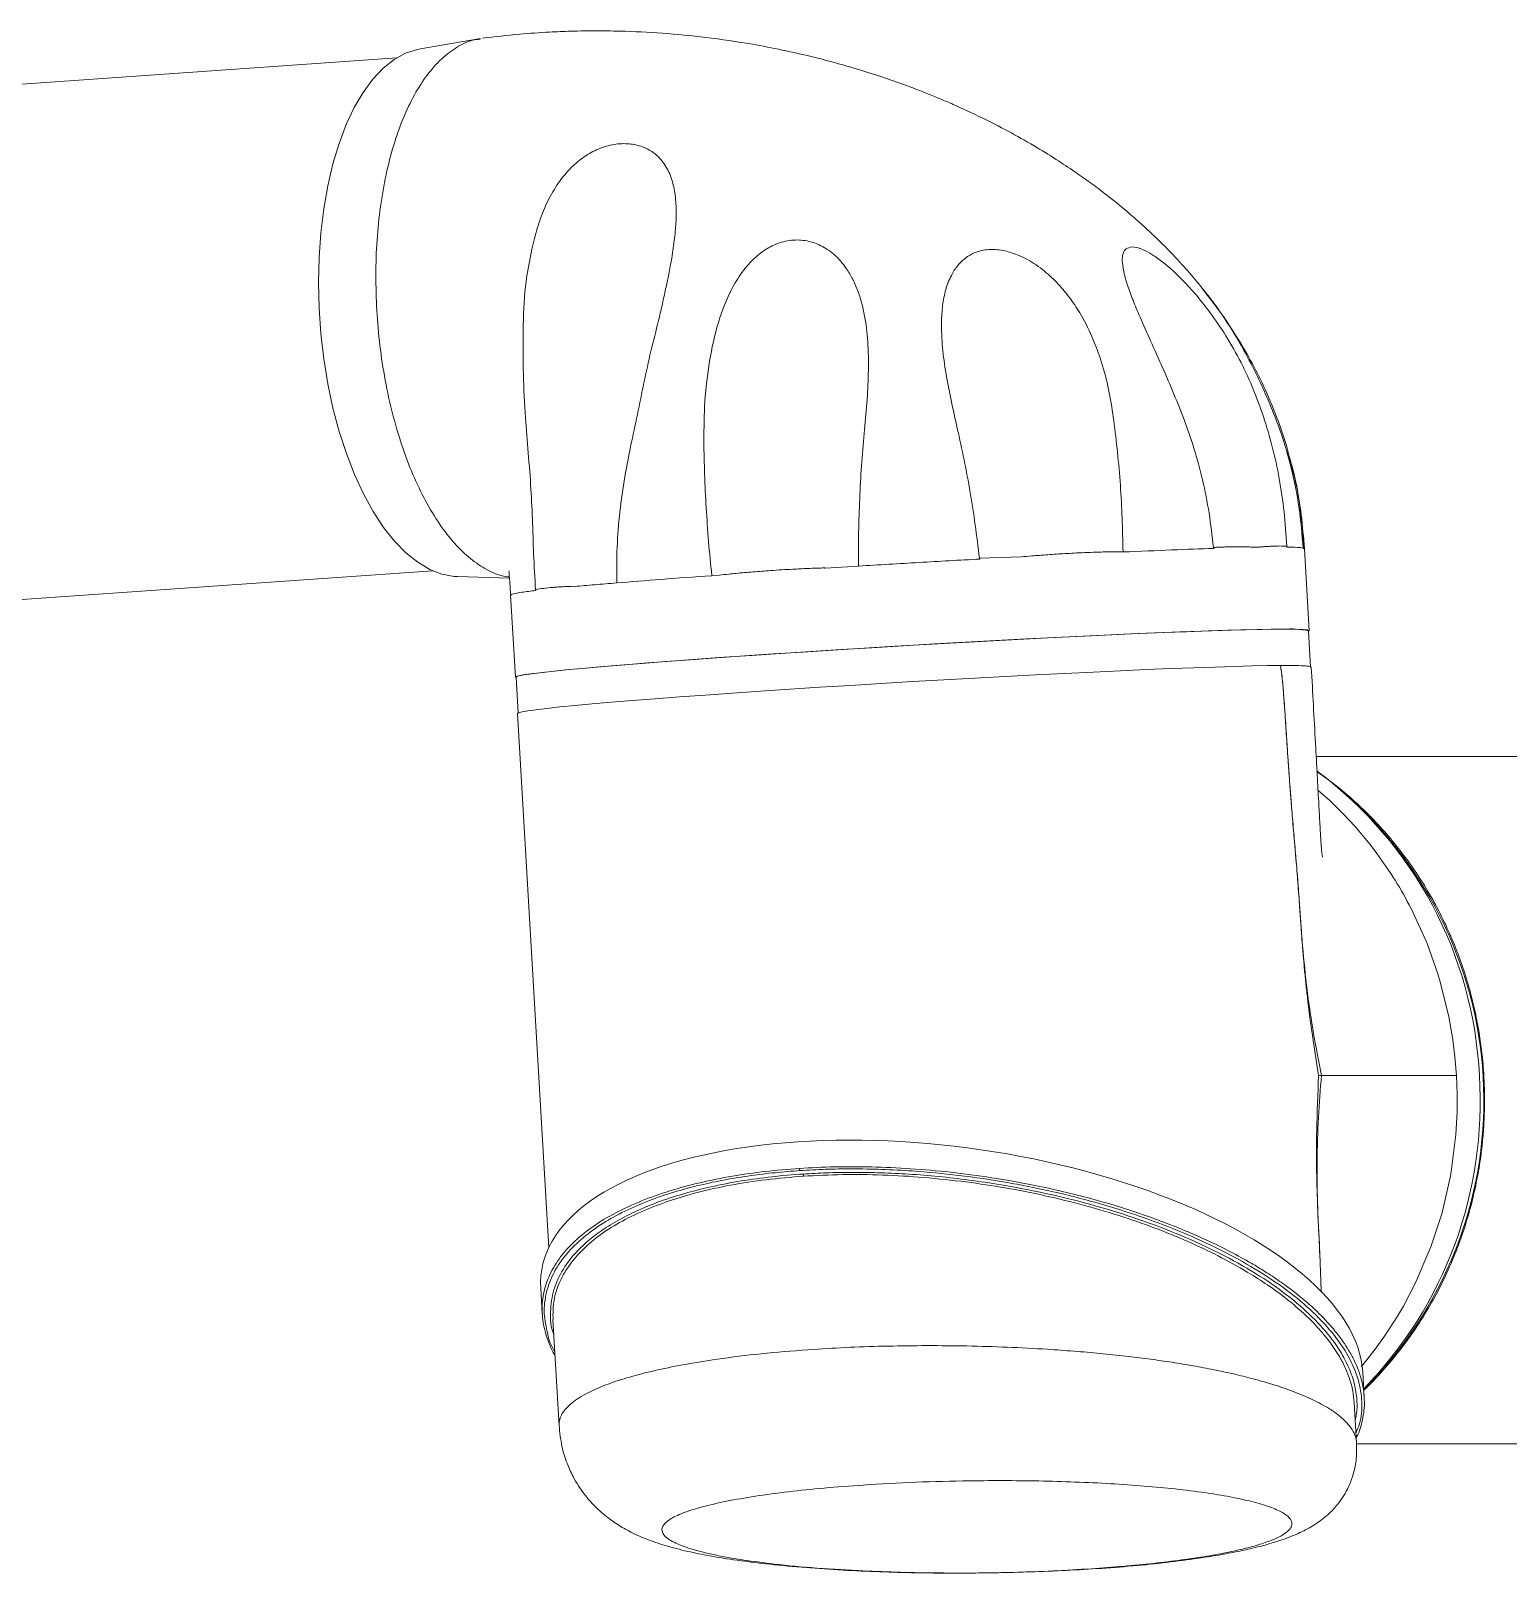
# Model space of a CAD drawing. Header units: millimetres. Extents: x 0 to 2067, y 0 to 841.
# Drawn here: x 1704.6 to 1920.1, y 349.9 to 574.9 of the extents above; entities that cross this region are included whole.
import ezdxf

# ---------------------------------------------------------------- set-up
doc = ezdxf.new("R2010")
doc.units = ezdxf.units.MM
doc.linetypes.add('SLD-实线', pattern=[0])

msp = doc.modelspace()

# ---------------------------------------------------------------- linework, layer by layer
at = {"color": 7, "linetype": 'SLD-实线', "lineweight": 15}
for p, q in [((1770.2, 573.75), (1761.46, 572.26)), ((1758.02, 570.93), (1522.55, 554.42)), ((1875.92, 536.81), (1875.44, 537.41)), ((1891.12, 487.38), (1890.42, 499.35)), ((1849.13, 498.15), (1843, 497.98)), ((1863.96, 498.87), (1863.96, 498.9)), ((1527.8, 479.61), (1763.27, 496.12)), ((1766.85, 495.28), (1774.45, 495.06)), ((1805.04, 495.48), (1803.96, 495.45)), ((1825.35, 496.81), (1820.52, 496.51)), ((1774.61, 492.62), (1775.31, 480.62)), ((1891.32, 482.08), (1891.02, 487.37)), ((1775.41, 480.62), (1775.72, 475.41)), ((1775.62, 475.33), (1780.17, 397.4)), ((1956.64, 469.05), (1892.13, 469.05)), ((1894.17, 462.56), (1892.4, 464.08)), ((1896.18, 460.58), (1894.17, 462.56)), ((1897.75, 458.9), (1896.18, 460.58)), ((1899.99, 456.22), (1897.75, 458.9)), ((1901, 454.9), (1899.99, 456.22)), ((1908.18, 442.11), (1905.99, 446.86)), ((1908.25, 441.93), (1908.18, 442.11)), ((1909.94, 437.2), (1908.25, 441.93)), ((1909.95, 437.17), (1909.94, 437.2)), ((1910.19, 436.38), (1909.95, 437.17)), ((1911.5, 431.09), (1910.19, 436.38)), ((1912.07, 427.79), (1911.5, 431.09)), ((1912.08, 427.74), (1912.07, 427.79)), ((1912.38, 425.26), (1912.08, 427.74)), ((1912.6, 422.53), (1912.38, 425.26)), ((1892.9, 422.52), (1892.48, 422.52)), ((1912.6, 422.53), (1912.7, 419.79)), ((1912.7, 419.79), (1912.69, 417.29)), ((1912.69, 417.24), (1912.5, 413.89)), ((1912.69, 417.29), (1912.69, 417.24)), ((1912.5, 413.89), (1911.82, 408.46)), ((1911.67, 407.62), (1910.54, 402.71)), ((1911.82, 408.46), (1911.67, 407.65)), ((1911.67, 407.65), (1911.67, 407.62)), ((1910.54, 402.71), (1910.49, 402.51)), ((1910.49, 402.51), (1908.88, 397.53)), ((1908.87, 397.51), (1906.59, 392.18)), ((1908.88, 397.53), (1908.87, 397.51)), ((1779.01, 391.52), (1779.23, 387.74)), ((1906.59, 392.18), (1904.85, 388.88)), ((1780.78, 386.93), (1781.68, 371.43)), ((1904, 387.43), (1902.09, 384.48)), ((1904.85, 388.88), (1904, 387.43)), ((1894.2, 383.52), (1893.45, 384.49)), ((1900.73, 382.59), (1898.97, 380.36)), ((1902.09, 384.48), (1900.73, 382.59)), ((1898.97, 380.36), (1898.69, 380.06)), ((1899.14, 375.57), (1898.93, 379.23)), ((1898.03, 368.88), (1897.68, 374.84)), ((1898.03, 368.79), (1956.64, 368.79))]:
    msp.add_line(p, q, dxfattribs=at)
at = {"color": 7, "linetype": 'SLD-实线', "lineweight": 15, "flags": 128}
for points in [[(1761.46, 572.26), (1761.01, 572.17), (1759.29, 571.6), (1757.62, 570.68), (1756.03, 569.41), (1754.52, 567.81), (1753.1, 565.9), (1751.8, 563.68), (1750.62, 561.19), (1749.58, 558.44), (1748.68, 555.46), (1747.93, 552.28), (1747.34, 548.93), (1746.91, 545.43), (1746.66, 541.83), (1746.58, 538.16), (1746.67, 534.44), (1746.93, 530.71), (1747.35, 527.02), (1747.95, 523.39), (1748.7, 519.86), (1749.61, 516.45), (1750.66, 513.21), (1751.84, 510.17), (1753.15, 507.34), (1754.56, 504.76), (1756.08, 502.45), (1757.68, 500.44), (1759.34, 498.73), (1761.06, 497.36), (1762.82, 496.32), (1764.59, 495.64), (1766.38, 495.31), (1766.85, 495.28)], [(1887.34, 487.6), (1885.58, 487.59), (1883.5, 487.55), (1881.11, 487.5), (1878.42, 487.42), (1875.45, 487.32), (1872.23, 487.2), (1868.76, 487.07), (1865.08, 486.91), (1861.19, 486.73), (1857.14, 486.54), (1852.94, 486.33), (1848.61, 486.11), (1844.19, 485.88), (1839.71, 485.63), (1835.18, 485.37), (1830.64, 485.11), (1826.12, 484.84), (1821.64, 484.56), (1817.23, 484.28), (1812.93, 484), (1808.74, 483.71), (1804.71, 483.43), (1800.85, 483.16), (1797.19, 482.88), (1793.76, 482.62), (1790.56, 482.36), (1787.64, 482.11), (1784.99, 481.88), (1782.64, 481.66), (1780.6, 481.45), (1778.88, 481.26), (1777.5, 481.08), (1776.46, 480.93), (1775.78, 480.79), (1775.45, 480.67), (1775.41, 480.62)], [(1891.02, 487.3), (1891.03, 487.3), (1891.1, 487.4), (1890.82, 487.49), (1890.18, 487.55), (1889.19, 487.59), (1887.85, 487.6), (1886.18, 487.6), (1884.18, 487.57), (1881.87, 487.52), (1879.25, 487.45), (1876.36, 487.36), (1873.2, 487.24), (1869.79, 487.11), (1866.15, 486.96), (1862.31, 486.79), (1858.3, 486.6), (1854.12, 486.4), (1849.82, 486.18), (1845.42, 485.95), (1840.94, 485.7), (1836.42, 485.45), (1831.87, 485.18), (1827.33, 484.91), (1822.83, 484.64), (1818.39, 484.36), (1814.05, 484.07), (1809.82, 483.79), (1805.74, 483.51)], [(1805.74, 483.51), (1801.82, 483.23), (1798.1, 482.96), (1794.6, 482.69), (1791.33, 482.43), (1788.32, 482.18), (1785.59, 481.94), (1783.16, 481.71), (1781.03, 481.5), (1779.22, 481.3), (1777.75, 481.12), (1776.61, 480.96), (1775.83, 480.82), (1775.4, 480.69), (1775.33, 480.59), (1775.42, 480.55)], [(1886.93, 482.31), (1885.01, 482.29), (1882.77, 482.25), (1880.23, 482.18), (1877.39, 482.09), (1874.29, 481.98), (1870.94, 481.86), (1867.35, 481.71), (1863.56, 481.54), (1859.58, 481.36), (1855.44, 481.16), (1851.16, 480.94), (1846.77, 480.71), (1842.31, 480.47), (1837.79, 480.22), (1833.24, 479.96), (1828.69, 479.69), (1824.18, 479.41), (1819.72, 479.13), (1815.35, 478.85), (1811.08, 478.56), (1806.96, 478.28), (1803, 478), (1799.23, 477.73), (1795.68, 477.46), (1792.35, 477.2), (1789.28, 476.94), (1786.49, 476.7), (1783.98, 476.47), (1781.78, 476.26), (1779.9, 476.06), (1778.35, 475.87), (1777.14, 475.71), (1776.28, 475.56), (1775.77, 475.43), (1775.62, 475.33)], [(1892.9, 422.52), (1895.59, 422.53), (1896.88, 422.53), (1897.54, 422.53), (1897.85, 422.53), (1898.01, 422.53), (1898.09, 422.53), (1898.12, 422.53), (1898.14, 422.53), (1898.15, 422.53), (1898.16, 422.53), (1898.16, 422.53), (1898.16, 422.53), (1898.16, 422.53), (1898.16, 422.53), (1898.16, 422.53), (1898.16, 422.53), (1898.16, 422.53), (1898.16, 422.53), (1898.16, 422.53), (1898.16, 422.53), (1898.16, 422.53), (1898.26, 422.53), (1900.72, 422.53), (1903.29, 422.53)], [(1903.29, 422.53), (1907.95, 422.53), (1911.43, 422.53), (1912.3, 422.53), (1912.53, 422.53), (1912.58, 422.53), (1912.6, 422.53), (1912.6, 422.53), (1912.6, 422.53), (1912.6, 422.53)]]:
    msp.add_lwpolyline(points, dxfattribs=at)
at = {"color": 7, "linetype": 'SLD-实线', "lineweight": 15}
for centre, radius, start, end in [((1888.43, 475.35), 12.29, 77.8402, 95.0798), ((1857.14, 419.65), 58.87, 2.808, 53.3195), ((1856.05, 418.65), 60.01, 315.7986, 3.7095), ((1817.35, 408.97), 0.609, 180.093, 211.4796)]:
    msp.add_arc(centre, radius, start, end, dxfattribs=at)
at = {"color": 8, "linetype": 'SLD-实线', "lineweight": 15}
msp.add_arc((1857.08, 418.89), 59.51, 314.8852, 48.7602, dxfattribs=at)
at = {"color": 7, "linetype": 'SLD-实线', "lineweight": 15}
msp.add_ellipse((1838.97, 385.38), major_axis=(59.86, -8.52), ratio=0.440745, start_param=0.08899, end_param=3.230583, dxfattribs=at)
for points, knots in [([(1770.17, 573.66), (1769.8, 573.62), (1768.63, 573.48), (1766.72, 572.53), (1764.49, 570.85), (1762.42, 568.52), (1760.55, 565.61), (1758.9, 562.17), (1757.51, 558.25), (1756.39, 553.93), (1755.58, 549.27), (1755.08, 544.36), (1754.88, 539.28), (1755.02, 535.84), (1755.09, 534.11)], [0, 0, 0, 0, 0.0394455, 0.1267684, 0.2140918, 0.3014146, 0.3887377, 0.4760609, 0.5633839, 0.6507073, 0.7380303, 0.8253537, 0.9126769, 1, 1, 1, 1]), ([(1875.93, 536.81), (1875.51, 537.33), (1874.44, 538.67), (1872.4, 541), (1869.74, 543.8), (1866.78, 546.6), (1863.93, 549.06), (1861.42, 551.06), (1859.13, 552.77), (1856.78, 554.43), (1854.06, 556.23), (1850.82, 558.22), (1847.19, 560.27), (1843.63, 562.08), (1840.58, 563.52), (1838.25, 564.54), (1836.24, 565.39), (1834.11, 566.24), (1831.44, 567.24), (1827.9, 568.46), (1823.63, 569.78), (1818.93, 571.04), (1814.34, 572.08), (1809.08, 573.09), (1803.25, 573.94), (1796.82, 574.57), (1792.01, 574.8), (1788.73, 574.86), (1786.97, 574.87), (1785.21, 574.86), (1782.99, 574.81), (1779.87, 574.68), (1775.56, 574.39), (1772.31, 574.01), (1770.49, 573.8)], [0, 0, 0, 0, 0.016442, 0.042805, 0.076806, 0.112703, 0.144116, 0.1709, 0.192979, 0.215808, 0.243117, 0.275028, 0.311683, 0.348537, 0.376395, 0.397675, 0.413275, 0.432177, 0.456561, 0.486521, 0.528846, 0.572012, 0.612997, 0.651713, 0.71201, 0.768001, 0.822285, 0.83928, 0.854746, 0.868678, 0.885816, 0.913406, 0.951493, 1, 1, 1, 1]), ([(1778.08, 544.57), (1778.36, 545.56), (1778.92, 547.56), (1780.14, 550.38), (1781.59, 552.81), (1783.25, 554.81), (1785.05, 556.38), (1787.14, 557.6), (1789.42, 558.34), (1791.3, 558.47), (1792.67, 558.3), (1793.92, 557.98), (1795.01, 557.44), (1795.93, 556.73), (1796.6, 556.06), (1797.2, 555.24), (1797.74, 554.26), (1798.14, 553.2), (1798.43, 552.09), (1798.63, 550.92), (1798.78, 549.3), (1798.78, 547.2), (1798.55, 544.56), (1798.17, 541.94), (1797.72, 539.55), (1797.27, 537.42), (1796.82, 535.34), (1796.17, 532.43), (1795.18, 528.73), (1794.18, 524.13), (1793.23, 519.51), (1792.58, 516.43), (1792.25, 514.89)], [0, 0, 0, 0, 0.0419477, 0.0838713, 0.1248597, 0.156272, 0.1877128, 0.2190108, 0.250612, 0.2820624, 0.297605, 0.3135991, 0.3436074, 0.3595932, 0.3763582, 0.3959143, 0.4167731, 0.4390056, 0.4583321, 0.4792091, 0.5016353, 0.5420843, 0.5820768, 0.6263, 0.6610735, 0.688306, 0.7192226, 0.7501556, 0.812333, 0.8749021, 0.9376953, 1, 1, 1, 1]), ([(1778.25, 493.39), (1778.15, 495.11), (1777.94, 498.53), (1777.82, 503.63), (1777.55, 508.78), (1777.14, 513.93), (1776.68, 519.57), (1776.4, 525.59), (1776.42, 532), (1776.68, 538.41), (1777.61, 542.51), (1778.08, 544.57)], [0, 0, 0, 0, 0.100634, 0.200318, 0.297412, 0.400392, 0.501129, 0.626311, 0.750789, 0.874791, 1, 1, 1, 1]), ([(1826.2, 516.16), (1826.34, 517.63), (1826.61, 520.58), (1826.84, 524.87), (1826.81, 529.03), (1826.46, 532.41), (1825.91, 534.98), (1825.32, 536.87), (1824.58, 538.61), (1823.7, 540.11), (1822.77, 541.31), (1821.84, 542.24), (1820.88, 542.98), (1819.91, 543.54), (1818.6, 544.1), (1816.76, 544.48), (1814.4, 544.23), (1812.56, 543.47), (1811.26, 542.62), (1810.36, 541.89), (1809.54, 541.08), (1808.4, 539.76), (1807.11, 537.79), (1805.86, 535.14), (1804.56, 531.45), (1803.56, 526.7), (1802.85, 520.9), (1802.82, 516.96), (1802.8, 515)], [0, 0, 0, 0, 0.062689, 0.125342, 0.187616, 0.24986, 0.28319, 0.312592, 0.345569, 0.375167, 0.397719, 0.418639, 0.438064, 0.454243, 0.469571, 0.501102, 0.532535, 0.564043, 0.579561, 0.595661, 0.611187, 0.62723, 0.668065, 0.709936, 0.751688, 0.834344, 0.91725, 1, 1, 1, 1]), ([(1839.78, 516.89), (1839.47, 518.26), (1838.85, 520.96), (1838.09, 524.89), (1837.57, 528.7), (1837.41, 532.01), (1837.59, 534.83), (1838.03, 537.14), (1838.77, 539.09), (1839.78, 540.67), (1841.02, 541.87), (1842.63, 542.72), (1844.58, 543.07), (1846.34, 542.9), (1847.75, 542.52), (1848.87, 542.1), (1850.06, 541.51), (1851.3, 540.74), (1852.85, 539.58), (1854.58, 537.94), (1856.35, 535.78), (1858.1, 533.09), (1859.7, 529.83), (1861.03, 526.03), (1862.01, 522.09), (1862.41, 519.38), (1862.61, 518.02)], [0, 0, 0, 0, 0.063566, 0.124722, 0.186171, 0.247661, 0.290142, 0.332123, 0.373204, 0.404614, 0.436115, 0.467603, 0.499066, 0.53051, 0.546002, 0.562093, 0.58186, 0.602743, 0.625012, 0.665537, 0.707358, 0.750159, 0.812367, 0.874963, 0.937439, 1, 1, 1, 1]), ([(1872.77, 518.43), (1872.25, 519.75), (1871.2, 522.4), (1869.48, 526.3), (1867.8, 530.03), (1866.37, 533.23), (1865.28, 535.87), (1864.49, 538.04), (1864, 539.86), (1863.8, 541.32), (1863.9, 542.4), (1864.33, 543.17), (1864.96, 543.29), (1865.27, 543.35)], [0, 0, 0, 0, 0.124578, 0.248243, 0.378972, 0.496455, 0.581683, 0.66571, 0.747553, 0.8107, 0.873859, 0.936825, 1, 1, 1, 1]), ([(1884.43, 518.64), (1883.96, 519.97), (1883.02, 522.63), (1881.19, 526.56), (1879.09, 530.29), (1876.93, 533.48), (1874.88, 536.09), (1872.96, 538.23), (1871.12, 540.02), (1869.41, 541.43), (1867.87, 542.48), (1866.41, 543.21), (1865.65, 543.3), (1865.27, 543.35)], [0, 0, 0, 0, 0.125078, 0.250126, 0.381031, 0.498656, 0.583675, 0.667386, 0.748837, 0.811414, 0.874306, 0.937237, 1, 1, 1, 1]), ([(1890.23, 499.38), (1890.07, 501.39), (1889.76, 505.22), (1888.7, 510.47), (1887.48, 514.85), (1886.26, 518.3), (1884.98, 521.39), (1883.46, 524.73), (1881.43, 528.67), (1878.8, 533.04), (1876.58, 535.91), (1875.43, 537.4)], [0, 0, 0, 0, 0.143633, 0.273536, 0.381137, 0.467754, 0.534587, 0.620945, 0.728078, 0.858479, 1, 1, 1, 1]), ([(1755.09, 534.11), (1755.22, 532.4), (1755.48, 528.96), (1756.27, 523.89), (1757.34, 519.01), (1758.7, 514.39), (1760.32, 510.11), (1762.16, 506.26), (1764.21, 502.88), (1766.42, 500.04), (1768.75, 497.78), (1771.17, 496.2), (1773.08, 495.34), (1774.17, 495.25), (1774.44, 495.22)], [0, 0, 0, 0, 0.088309, 0.176619, 0.264928, 0.353238, 0.441547, 0.529857, 0.618166, 0.706476, 0.794785, 0.883094, 0.971404, 1, 1, 1, 1]), ([(1862.61, 518.02), (1862.8, 516.49), (1863.18, 513.4), (1863.58, 508.64), (1863.85, 503.8), (1863.92, 500.54), (1863.96, 498.9)], [0, 0, 0, 0, 0.248358, 0.500745, 0.747985, 1, 1, 1, 1]), ([(1877.15, 499.53), (1876.96, 501.21), (1876.58, 504.52), (1875.6, 509.35), (1874.37, 514), (1873.3, 516.96), (1872.77, 518.43)], [0, 0, 0, 0, 0.259684, 0.512013, 0.758366, 1, 1, 1, 1]), ([(1887.85, 499.72), (1887.74, 501.4), (1887.53, 504.71), (1886.79, 509.55), (1885.8, 514.2), (1884.89, 517.17), (1884.43, 518.64)], [0, 0, 0, 0, 0.259684, 0.512014, 0.758367, 1, 1, 1, 1]), ([(1890.41, 499.37), (1890.28, 501), (1890.02, 504.24), (1889.23, 508.99), (1888.36, 512.13), (1887.58, 515.31), (1886.97, 516.93), (1886.4, 518.45)], [0, 0, 0, 0, 0.251156, 0.497573, 0.73519, 0.750813, 1, 1, 1, 1]), ([(1825.35, 496.81), (1825.35, 498.47), (1825.36, 501.74), (1825.52, 506.63), (1825.78, 511.45), (1826.06, 514.59), (1826.2, 516.16)], [0, 0, 0, 0, 0.252227, 0.499286, 0.750872, 1, 1, 1, 1]), ([(1843, 497.98), (1842.81, 499.6), (1842.42, 502.81), (1841.67, 507.6), (1840.8, 512.3), (1840.12, 515.37), (1839.78, 516.89)], [0, 0, 0, 0, 0.25152, 0.497451, 0.750852, 1, 1, 1, 1]), ([(1792.25, 514.89), (1791.91, 513.2), (1791.22, 509.84), (1790.51, 504.72), (1790.08, 499.55), (1790.09, 496.09), (1790.09, 494.36)], [0, 0, 0, 0, 0.250021, 0.499444, 0.749183, 1, 1, 1, 1]), ([(1802.8, 515), (1802.83, 513.39), (1802.89, 510.19), (1803.13, 505.32), (1803.47, 500.4), (1803.79, 497.1), (1803.96, 495.45)], [0, 0, 0, 0, 0.251604, 0.501508, 0.750522, 1, 1, 1, 1]), ([(1890.38, 499.35), (1890.21, 501.42), (1889.87, 505.6), (1888.96, 510.34), (1888.16, 512.94), (1887.97, 513.52)], [0, 0, 0, 0, 0.433358, 0.8730391, 1, 1, 1, 1]), ([(1877.17, 499.38), (1875.21, 499.32), (1871.25, 499.18), (1866.4, 498.97), (1863.96, 498.87)], [0, 0, 0, 0, 0.498025, 1, 1, 1, 1]), ([(1883.48, 499.55), (1883.25, 499.56), (1882.79, 499.59), (1882.07, 499.61), (1881.32, 499.63), (1880.55, 499.63), (1879.75, 499.62), (1878.92, 499.6), (1878.06, 499.57), (1877.45, 499.55), (1877.15, 499.53)], [0, 0, 0, 0, 0.1266001, 0.2514985, 0.3751561, 0.5012763, 0.6232629, 0.7470431, 0.8726235, 1, 1, 1, 1]), ([(1877.15, 499.53), (1877.15, 499.53), (1877.15, 499.53), (1877.15, 499.53), (1877.16, 499.53), (1877.17, 499.51), (1877.18, 499.47), (1877.18, 499.43), (1877.18, 499.4), (1877.18, 499.39), (1877.17, 499.38)], [0, 0, 0, 0, 0.015581, 0.031539, 0.067352, 0.16462, 0.497774, 0.772409, 0.889661, 1, 1, 1, 1]), ([(1877.17, 499.38), (1877.17, 499.41), (1877.16, 499.46), (1877.15, 499.51), (1877.15, 499.53)], [0, 0, 0, 0, 0.508183, 1, 1, 1, 1]), ([(1887.85, 499.72), (1887.52, 499.73), (1886.86, 499.75), (1885.96, 499.73), (1885.31, 499.69), (1884.97, 499.67), (1884.61, 499.65), (1884.29, 499.62), (1883.92, 499.59), (1883.66, 499.56), (1883.48, 499.55)], [0, 0, 0, 0, 0.283313, 0.560507, 0.634232, 0.707116, 0.780022, 0.853382, 0.900569, 1, 1, 1, 1]), ([(1887.85, 499.57), (1887.84, 499.59), (1887.84, 499.61), (1887.84, 499.66), (1887.84, 499.7), (1887.84, 499.72), (1887.85, 499.72), (1887.85, 499.72), (1887.85, 499.72), (1887.85, 499.72)], [0, 0, 0, 0, 0.233985, 0.507487, 0.836236, 0.932538, 0.968168, 0.984403, 1, 1, 1, 1]), ([(1887.85, 499.57), (1887.85, 499.6), (1887.85, 499.65), (1887.85, 499.7), (1887.85, 499.72)], [0, 0, 0, 0, 0.511656, 1, 1, 1, 1]), ([(1890.37, 499.39), (1890.38, 499.39), (1890.4, 499.39), (1890.41, 499.38), (1890.41, 499.37)], [0, 0, 0, 0, 0.374045, 1, 1, 1, 1]), ([(1843.04, 497.83), (1840.1, 497.67), (1834.22, 497.35), (1828.31, 496.99), (1825.35, 496.81)], [0, 0, 0, 0, 0.5, 1, 1, 1, 1]), ([(1843, 497.98), (1843, 497.98), (1843.01, 497.98), (1843.01, 497.98), (1843.02, 497.98), (1843.03, 497.95), (1843.04, 497.91), (1843.05, 497.87), (1843.05, 497.85), (1843.04, 497.84), (1843.04, 497.83), (1843.04, 497.83)], [0, 0, 0, 0, 0.016514, 0.033592, 0.07186, 0.177146, 0.539018, 0.817635, 0.916358, 0.959154, 1, 1, 1, 1]), ([(1843.04, 497.83), (1843.03, 497.86), (1843.01, 497.91), (1843.01, 497.96), (1843, 497.98)], [0, 0, 0, 0, 0.5080323, 1, 1, 1, 1]), ([(1863.96, 498.9), (1863.71, 498.9), (1863.07, 498.92), (1862.1, 498.89), (1861.02, 498.87), (1859.29, 498.82), (1857.45, 498.74), (1855.52, 498.63), (1854.26, 498.56), (1852.99, 498.47), (1851.78, 498.38), (1850.49, 498.28), (1849.63, 498.2), (1849.13, 498.15)], [0, 0, 0, 0, 0.052629, 0.139079, 0.207983, 0.280212, 0.49981, 0.584728, 0.668072, 0.749847, 0.833602, 0.903641, 1, 1, 1, 1]), ([(1774.4, 496.1), (1774.39, 496.1), (1774.36, 496.11), (1774.38, 495.91), (1774.42, 495.4), (1774.5, 494.45), (1774.58, 493.14), (1774.62, 492.48)], [0, 0, 0, 0, 0.06684, 0.275428, 0.504666, 0.747976, 1, 1, 1, 1]), ([(1803.96, 495.41), (1801.44, 495.23), (1796.4, 494.87), (1792.19, 494.53), (1790.09, 494.36)], [0, 0, 0, 0, 0.500002, 1, 1, 1, 1]), ([(1803.96, 495.45), (1803.96, 495.45), (1803.96, 495.45), (1803.96, 495.45), (1803.96, 495.44), (1803.97, 495.44), (1803.97, 495.43), (1803.97, 495.42), (1803.96, 495.41), (1803.96, 495.41), (1803.96, 495.41)], [0, 0, 0, 0, 0.040927, 0.085161, 0.1892, 0.482379, 0.611921, 0.73678, 0.863944, 1, 1, 1, 1]), ([(1820.52, 496.51), (1820.52, 496.51), (1820.52, 496.51), (1820.52, 496.51), (1820.51, 496.52), (1820.5, 496.52), (1820.46, 496.53), (1820.06, 496.54), (1819.2, 496.51), (1818.03, 496.47), (1816.87, 496.41), (1815.07, 496.32), (1813.19, 496.21), (1811.26, 496.07), (1809.99, 495.97), (1808.73, 495.86), (1807.55, 495.75), (1806.31, 495.63), (1805.51, 495.54), (1805.04, 495.48)], [0, 0, 0, 0, 0.000049, 0.000104, 0.000242, 0.000668, 0.002206, 0.008147, 0.075367, 0.160278, 0.226674, 0.293909, 0.499822, 0.584767, 0.668108, 0.749849, 0.833611, 0.903829, 1, 1, 1, 1]), ([(1778.27, 493.25), (1777.55, 493.16), (1776.12, 492.99), (1774.89, 492.77), (1774.71, 492.66), (1774.61, 492.6)], [0, 0, 0, 0, 0.333332, 0.666665, 1, 1, 1, 1]), ([(1774.61, 492.6), (1774.61, 492.6), (1774.61, 492.6), (1774.61, 492.6), (1774.61, 492.61), (1774.61, 492.61), (1774.61, 492.62), (1774.61, 492.63), (1774.61, 492.62), (1774.62, 492.62)], [0, 0, 0, 0, 0.002173, 0.0047, 0.011462, 0.033964, 0.118792, 0.453415, 1, 1, 1, 1]), ([(1783.98, 493.83), (1783.98, 493.83), (1783.98, 493.83), (1783.98, 493.83), (1783.98, 493.84), (1783.97, 493.84), (1783.95, 493.85), (1783.78, 493.87), (1783.42, 493.85), (1782.93, 493.84), (1782.46, 493.81), (1781.96, 493.79), (1781.4, 493.75), (1780.49, 493.68), (1779.39, 493.57), (1778.62, 493.45), (1778.25, 493.39)], [0, 0, 0, 0, 0.000055, 0.000117, 0.000267, 0.000706, 0.00226, 0.008212, 0.075415, 0.159447, 0.226161, 0.292938, 0.395269, 0.500132, 0.761005, 1, 1, 1, 1]), ([(1778.25, 493.39), (1778.25, 493.39), (1778.25, 493.39), (1778.25, 493.39), (1778.26, 493.38), (1778.26, 493.36), (1778.27, 493.33), (1778.27, 493.29), (1778.27, 493.27), (1778.27, 493.26), (1778.27, 493.25)], [0, 0, 0, 0, 0.013587, 0.027873, 0.060969, 0.156875, 0.49847, 0.774744, 0.892019, 1, 1, 1, 1]), ([(1790.09, 494.36), (1788.99, 494.27), (1786.78, 494.09), (1784.91, 493.92), (1783.98, 493.83)], [0, 0, 0, 0, 0.500003, 1, 1, 1, 1]), ([(1890.13, 441.43), (1890.08, 442.04), (1889.98, 443.28), (1889.86, 445.12), (1889.73, 446.97), (1889.6, 448.79), (1889.47, 450.6), (1889.32, 452.41), (1889.18, 454.07), (1889.03, 455.88), (1888.87, 457.67), (1888.72, 459.53), (1888.58, 461.14), (1888.46, 462.72), (1888.34, 464.19), (1888.24, 465.59), (1888.15, 466.8), (1888.07, 467.99), (1887.99, 469.18), (1887.9, 470.49), (1887.8, 472), (1887.71, 473.38), (1887.62, 474.72), (1887.54, 475.86), (1887.45, 477.16), (1887.36, 478.45), (1887.25, 479.76), (1887.12, 481.03), (1886.99, 481.88), (1886.93, 482.31)], [0, 0, 0, 0, 0.044803, 0.090839, 0.134699, 0.180215, 0.224688, 0.267103, 0.312973, 0.346444, 0.400108, 0.444682, 0.482472, 0.518907, 0.559925, 0.590748, 0.621624, 0.648483, 0.677492, 0.70931, 0.743936, 0.788097, 0.810997, 0.841857, 0.871786, 0.906124, 0.935915, 0.967905, 1, 1, 1, 1]), ([(1886.93, 482.31), (1887.02, 481.69), (1887.19, 480.45), (1887.35, 478.55), (1887.49, 476.65), (1887.62, 474.74), (1887.74, 472.84), (1887.87, 470.92), (1887.99, 469.06), (1888.12, 467.18), (1888.29, 464.87), (1888.51, 462.05), (1888.79, 458.7), (1889.08, 455.35), (1889.36, 451.93), (1889.63, 448.5), (1889.87, 444.97), (1890.04, 442.62), (1890.13, 441.43)], [0, 0, 0, 0, 0.046377, 0.092895, 0.139318, 0.185742, 0.232744, 0.278137, 0.326276, 0.369598, 0.41548, 0.495278, 0.576418, 0.661432, 0.741397, 0.827765, 0.912945, 1, 1, 1, 1]), ([(1886.93, 482.31), (1887.7, 482.31), (1889.25, 482.31), (1890.65, 482.26), (1891.39, 482.18), (1891.34, 482.11), (1891.33, 482.08)], [0, 0, 0, 0, 0.285625, 0.572158, 0.857782, 1, 1, 1, 1]), ([(1893.05, 454.36), (1893.05, 454.35), (1893.07, 454.28), (1893.01, 454.54), (1892.95, 455.04), (1892.89, 455.61), (1892.84, 456.32), (1892.79, 457.21), (1892.73, 458.27), (1892.63, 460.04), (1892.48, 462.74), (1892.27, 466.54), (1892.01, 471.24), (1891.72, 476.52), (1891.52, 480.23), (1891.42, 482.09)], [0, 0, 0, 0, 0.009978, 0.098294, 0.141126, 0.175361, 0.203169, 0.228163, 0.26003, 0.302438, 0.392571, 0.510286, 0.655421, 0.827569, 1, 1, 1, 1]), ([(1899.08, 376.63), (1899.23, 376.76), (1900.33, 377.77), (1902.21, 379.84), (1904.7, 382.84), (1906.96, 386.03), (1909.01, 389.37), (1910.82, 392.83), (1912.4, 396.41), (1913.73, 400.05), (1914.79, 403.69), (1915.6, 407.25), (1916.12, 410.38), (1916.44, 413.17), (1916.64, 415.9), (1916.73, 419.31), (1916.62, 422.44), (1916.36, 425.46), (1916.04, 428.02), (1915.5, 431.06), (1914.77, 434.23), (1913.82, 437.49), (1912.64, 440.8), (1911.24, 444.11), (1909.6, 447.39), (1907.74, 450.59), (1905.65, 453.7), (1903.35, 456.69), (1900.83, 459.54), (1898.11, 462.21), (1895.26, 464.68), (1893.24, 466.13), (1892.25, 466.84)], [0, 0, 0, 0, 0.005938, 0.044253, 0.082525, 0.120739, 0.158866, 0.196865, 0.234663, 0.272126, 0.308964, 0.344431, 0.37714, 0.400257, 0.425106, 0.456041, 0.498041, 0.515004, 0.543182, 0.572459, 0.60389, 0.636726, 0.670667, 0.705477, 0.740986, 0.777072, 0.813645, 0.850635, 0.887992, 0.925678, 0.963664, 1, 1, 1, 1]), ([(1905.99, 446.86), (1905.24, 448.26), (1903.73, 451.05), (1901.91, 453.61), (1901, 454.9)], [0, 0, 0, 0, 0.4999993, 1, 1, 1, 1]), ([(1892.48, 422.52), (1892.21, 424.23), (1891.65, 427.65), (1891.13, 431.54), (1890.84, 434.02), (1890.72, 435.07), (1890.61, 436.12), (1890.5, 437.17), (1890.4, 438.22), (1890.31, 439.25), (1890.22, 440.32), (1890.16, 441.03), (1890.13, 441.43)], [0, 0, 0, 0, 0.279981, 0.560003, 0.6151, 0.670065, 0.724912, 0.779386, 0.834338, 0.888293, 0.938823, 1, 1, 1, 1]), ([(1890.13, 441.43), (1890.34, 439.25), (1890.76, 434.89), (1891.73, 428.52), (1892.51, 424.52), (1892.9, 422.52)], [0, 0, 0, 0, 0.333402, 0.666535, 1, 1, 1, 1]), ([(1892.33, 403.63), (1892.32, 404.09), (1892.29, 404.99), (1892.24, 406.35), (1892.21, 407.7), (1892.19, 409.04), (1892.18, 410.38), (1892.18, 411.71), (1892.19, 413.04), (1892.23, 416.71), (1892.37, 419.83), (1892.48, 422.52)], [0, 0, 0, 0, 0.071126, 0.140632, 0.211073, 0.280492, 0.350228, 0.420168, 0.490348, 0.560293, 1, 1, 1, 1]), ([(1780.91, 384.74), (1780.86, 384.88), (1780.39, 386.13), (1780.36, 388.47), (1780.89, 391.66), (1782.26, 394.41), (1784.07, 396.72), (1786.1, 398.62), (1788.48, 400.36), (1791.14, 401.9), (1794.07, 403.27), (1797.15, 404.45), (1800.41, 405.45), (1804.05, 406.37), (1808.16, 407.16), (1812.65, 407.78), (1815.74, 408.03), (1817.25, 408.15)], [0, 0, 0, 0, 0.011917, 0.112227, 0.210958, 0.307771, 0.377318, 0.446281, 0.511387, 0.575971, 0.63622, 0.696067, 0.751409, 0.806489, 0.873934, 0.938417, 1, 1, 1, 1]), ([(1817.34, 407.83), (1815.5, 407.68), (1811.82, 407.38), (1806.64, 406.56), (1801.72, 405.49), (1798.8, 404.56), (1797.33, 404.09)], [0, 0, 0, 0, 0.245889, 0.494156, 0.74535, 1, 1, 1, 1]), ([(1816.74, 408.97), (1818.46, 409.06), (1821.89, 409.24), (1827.33, 409.22), (1832.98, 408.97), (1838.87, 408.45), (1844.86, 407.65), (1850.2, 406.7), (1854.83, 405.7), (1858.78, 404.71), (1862.62, 403.62), (1866.35, 402.42), (1869.96, 401.13), (1873.39, 399.75), (1876.64, 398.31), (1879.71, 396.79), (1882.4, 395.31), (1884.76, 393.88), (1886.82, 392.52), (1888.78, 391.09), (1890.58, 389.63), (1892.1, 388.26), (1893.53, 386.84), (1894.35, 385.89), (1894.81, 385.35)], [0, 0, 0, 0, 0.0553502, 0.1109528, 0.1697463, 0.2294071, 0.2911553, 0.354516, 0.396819, 0.4402032, 0.4846908, 0.527411, 0.5716519, 0.6174271, 0.6593678, 0.7034342, 0.7496328, 0.7832691, 0.8193579, 0.8579009, 0.894344, 0.9303023, 0.9608231, 1, 1, 1, 1]), ([(1817.25, 408.15), (1818.4, 408.21), (1820.7, 408.35), (1824.36, 408.41), (1828.18, 408.36), (1832.28, 408.18), (1836.53, 407.86), (1841.01, 407.36), (1845.59, 406.7), (1850.89, 405.74), (1856.8, 404.41), (1863.2, 402.6), (1869.45, 400.44), (1875.39, 397.95), (1880.88, 395.16), (1885.76, 392.14), (1889.91, 388.95), (1893.25, 385.66), (1895.53, 382.62), (1896.97, 379.89), (1897.78, 377.51), (1898.12, 375.2), (1898.12, 373.47), (1897.89, 372.51), (1897.83, 372.28)], [0, 0, 0, 0, 0.029043, 0.058109, 0.089851, 0.121685, 0.156311, 0.19111, 0.228733, 0.266616, 0.320798, 0.377006, 0.435197, 0.496061, 0.558135, 0.621205, 0.684644, 0.74781, 0.810406, 0.855733, 0.900937, 0.943802, 0.986458, 1, 1, 1, 1]), ([(1817.34, 407.83), (1817.33, 407.86), (1817.33, 407.93), (1817.31, 408.02), (1817.28, 408.1), (1817.26, 408.13), (1817.25, 408.15)], [0, 0, 0, 0, 0.244838, 0.499926, 0.755124, 1, 1, 1, 1]), ([(1841.06, 407), (1839.01, 407.23), (1834.96, 407.7), (1828.9, 408.04), (1822.99, 408.12), (1819.21, 407.93), (1817.34, 407.83)], [0, 0, 0, 0, 0.254651, 0.505845, 0.754111, 1, 1, 1, 1]), ([(1864.06, 401.86), (1862.18, 402.45), (1858.47, 403.6), (1852.65, 405.01), (1846.86, 406.17), (1842.97, 406.73), (1841.06, 407)], [0, 0, 0, 0, 0.262803, 0.516864, 0.762484, 1, 1, 1, 1]), ([(1797.33, 404.09), (1796.04, 403.6), (1793.4, 402.61), (1789.99, 400.84), (1786.94, 398.84), (1785.39, 397.34), (1784.6, 396.58)], [0, 0, 0, 0, 0.237516, 0.483137, 0.737198, 1, 1, 1, 1]), ([(1882.59, 393.55), (1881.2, 394.36), (1878.54, 395.92), (1873.99, 398.1), (1869.23, 400.09), (1865.75, 401.28), (1864.06, 401.86)], [0, 0, 0, 0, 0.2615501, 0.5040947, 0.7585606, 1, 1, 1, 1]), ([(1893.45, 384.49), (1893.08, 384.92), (1892.44, 385.69), (1891.47, 386.7), (1890.63, 387.52), (1889.88, 388.21), (1889.06, 388.92), (1887.64, 390.09), (1885.53, 391.68), (1883.53, 392.95), (1882.59, 393.55)], [0, 0, 0, 0, 0.138201, 0.243856, 0.324575, 0.4025, 0.468586, 0.557137, 0.79053, 1, 1, 1, 1]), ([(1781.09, 381.63), (1780.96, 381.86), (1780.56, 382.59), (1780.04, 383.85), (1779.57, 385.38), (1779.3, 386.69), (1779.26, 387.46), (1779.25, 387.74)], [0, 0, 0, 0, 0.110621, 0.356568, 0.616683, 0.860243, 1, 1, 1, 1]), ([(1781.06, 382.16), (1780.64, 382.94), (1780.16, 383.83), (1780.03, 384.71), (1780.02, 384.82)], [0, 0, 0, 0, 0.877931, 1, 1, 1, 1]), ([(1894.07, 373.91), (1893.27, 374.37), (1891.75, 375.25), (1888.88, 376.44), (1885.82, 377.48), (1882.76, 378.35), (1879.77, 379.07), (1876.86, 379.69), (1873.85, 380.25), (1870.75, 380.75), (1867.59, 381.2), (1864.22, 381.61), (1860.63, 381.99), (1856.81, 382.32), (1852.3, 382.64), (1847.09, 382.91), (1841.22, 383.09), (1835.39, 383.14), (1829.68, 383.07), (1824.12, 382.9), (1820.57, 382.69), (1818.81, 382.58)], [0, 0, 0, 0, 0.067532, 0.130022, 0.188719, 0.24276, 0.286353, 0.329073, 0.370921, 0.411901, 0.452017, 0.491271, 0.535748, 0.579828, 0.623517, 0.688312, 0.752259, 0.815379, 0.877695, 0.939227, 1, 1, 1, 1]), ([(1899.12, 375.59), (1899.14, 375.4), (1899.23, 374.29), (1898.93, 372.35), (1898.49, 370.58), (1897.99, 369.76), (1897.98, 369.74)], [0, 0, 0, 0, 0.091323, 0.555877, 0.987955, 1, 1, 1, 1]), ([(1781.68, 371.45), (1781.79, 370.44), (1781.98, 368.58), (1782.75, 366.1), (1783.61, 364.18), (1784.43, 362.77), (1785.18, 361.7), (1786.18, 360.42), (1787.63, 358.94), (1789.52, 357.45), (1791.85, 356.02), (1794.4, 354.87), (1797.25, 353.92), (1800.25, 353.13), (1803.75, 352.42), (1807.72, 351.79), (1812.39, 351.21), (1817.58, 350.73), (1822.96, 350.37), (1828.35, 350.12), (1833.64, 349.98), (1838.75, 349.93), (1843.71, 349.96), (1848.67, 350.06), (1853.76, 350.24), (1858.98, 350.5), (1864.18, 350.87), (1869.16, 351.35), (1873.79, 351.92), (1877.62, 352.51), (1880.64, 353.08), (1883.05, 353.61), (1885.4, 354.22), (1887.79, 354.99), (1890.13, 355.97), (1892.12, 357.08), (1893.68, 358.28), (1894.76, 359.37), (1895.46, 360.21), (1896.2, 361.27), (1896.93, 362.63), (1897.58, 364.33), (1898.05, 366.47), (1898.04, 368.04), (1898.03, 368.89)], [0, 0, 0, 0, 0.02088, 0.038527, 0.052783, 0.063627, 0.071899, 0.080478, 0.099264, 0.118831, 0.137135, 0.170391, 0.200118, 0.233884, 0.263009, 0.295509, 0.331178, 0.366419, 0.400124, 0.432251, 0.462736, 0.491541, 0.51865, 0.545864, 0.574744, 0.605249, 0.637342, 0.670342, 0.703068, 0.735286, 0.758901, 0.780084, 0.801854, 0.827976, 0.854103, 0.881815, 0.906449, 0.914528, 0.922619, 0.933695, 0.945551, 0.960545, 0.978711, 1, 1, 1, 1]), ([(1825.34, 350.31), (1823, 350.44), (1818.36, 350.71), (1812.27, 351.33), (1807.06, 352.06), (1802.86, 352.9), (1799.71, 353.82), (1797.64, 354.79), (1796.62, 355.79), (1796.66, 356.79), (1797.68, 357.77), (1799.62, 358.72), (1802.43, 359.61), (1805.98, 360.43), (1810.21, 361.17), (1815.02, 361.82), (1820.3, 362.37), (1824.13, 362.65), (1826.06, 362.79)], [0, 0, 0, 0, 0.0703604, 0.1400405, 0.2084206, 0.2756357, 0.3420231, 0.4070778, 0.4702017, 0.5330358, 0.5946779, 0.6546121, 0.7145847, 0.7724817, 0.830041, 0.8872135, 0.9433585, 1, 1, 1, 1]), ([(1826.06, 362.79), (1828.59, 362.94), (1833.63, 363.24), (1840.77, 363.41), (1847.02, 363.45), (1852.39, 363.38), (1857.68, 363.22), (1862.81, 362.96), (1867.69, 362.61), (1872.26, 362.16), (1876.45, 361.62), (1880.13, 360.99), (1883.24, 360.29), (1885.74, 359.51), (1887.52, 358.67), (1888.44, 357.86), (1888.67, 357.1), (1888.39, 356.4), (1887.62, 355.7), (1886.33, 355), (1884.54, 354.31), (1882.23, 353.64), (1879.45, 353), (1876.21, 352.4), (1872.53, 351.85), (1868.45, 351.35), (1864.06, 350.92), (1860.91, 350.69), (1859.34, 350.58)], [0, 0, 0, 0, 0.054694, 0.109144, 0.146483, 0.183611, 0.221071, 0.259891, 0.298537, 0.337593, 0.378345, 0.418857, 0.459775, 0.501941, 0.54477, 0.587889, 0.620955, 0.654103, 0.687918, 0.721544, 0.755793, 0.790119, 0.82496, 0.85954, 0.894536, 0.92962, 0.964967, 1, 1, 1, 1]), ([(1859.34, 350.58), (1857.5, 350.47), (1853.79, 350.24), (1847.99, 350.04), (1842.16, 349.94), (1836.37, 349.96), (1830.71, 350.07), (1827.13, 350.23), (1825.34, 350.31)], [0, 0, 0, 0, 0.16737, 0.335827, 0.50327, 0.668919, 0.835133, 1, 1, 1, 1])]:
    msp.add_open_spline(points, degree=3, knots=knots, dxfattribs=at)
at = {"color": 8, "linetype": 'SLD-实线', "lineweight": 15}
for points, knots in [([(1886.4, 518.45), (1885.87, 519.79), (1884.8, 522.46), (1882.86, 526.33), (1880.7, 530.09), (1878.56, 533.3), (1876.94, 535.55), (1876.13, 536.54), (1875.92, 536.81)], [0, 0, 0, 0, 0.203131, 0.404783, 0.606204, 0.809491, 0.949363, 1, 1, 1, 1]), ([(1890.38, 499.35), (1890.29, 499.4), (1890.1, 499.52), (1888.61, 499.56), (1887.85, 499.57)], [0, 0, 0, 0, 0.486781, 1, 1, 1, 1]), ([(1892.9, 422.52), (1892.74, 420.5), (1892.42, 416.44), (1892.21, 409.88), (1892.3, 403.08), (1892.68, 396.72), (1892.8, 392.66), (1892.86, 390.9)], [0, 0, 0, 0, 0.204623, 0.412596, 0.624259, 0.836769, 1, 1, 1, 1]), ([(1779.25, 387.74), (1779.23, 387.92), (1779.14, 389.03), (1779.39, 390.97), (1780.27, 393.58), (1781.77, 396.04), (1783.91, 398.4), (1786.6, 400.56), (1789.87, 402.52), (1793.59, 404.24), (1797.72, 405.71), (1802.18, 406.92), (1806.86, 407.86), (1811.71, 408.57), (1815.07, 408.84), (1816.74, 408.97)], [0, 0, 0, 0, 0.016956, 0.106773, 0.190311, 0.279586, 0.364358, 0.45131, 0.535042, 0.618141, 0.699126, 0.777372, 0.854482, 0.927406, 1, 1, 1, 1]), ([(1780.02, 384.82), (1779.8, 385.82), (1779.35, 387.89), (1779.73, 390.92), (1780.84, 393.85), (1782.67, 396.51), (1785.08, 398.89), (1787.95, 400.96), (1791.19, 402.75), (1794.65, 404.25), (1798.34, 405.52), (1802.05, 406.52), (1805.83, 407.33), (1809.51, 407.92), (1813.18, 408.37), (1815.62, 408.56), (1816.83, 408.65)], [0, 0, 0, 0, 0.08812, 0.182869, 0.274063, 0.361208, 0.443994, 0.522275, 0.59414, 0.665385, 0.728639, 0.79151, 0.847049, 0.902402, 0.951222, 1, 1, 1, 1]), ([(1816.83, 408.65), (1818.07, 408.72), (1820.54, 408.86), (1824.53, 408.92), (1828.76, 408.85), (1833.96, 408.58), (1840.11, 407.99), (1847.27, 406.94), (1853.4, 405.69), (1858.43, 404.43), (1862.33, 403.32), (1866.91, 401.85), (1872.06, 399.92), (1877.6, 397.44), (1882.76, 394.66), (1887.41, 391.63), (1891.38, 388.39), (1894.59, 385.02), (1896.93, 381.6), (1898.39, 378.19), (1898.89, 374.89), (1898.74, 372.29), (1898.12, 370.85), (1897.94, 370.42)], [0, 0, 0, 0, 0.029685, 0.059392, 0.09308, 0.126874, 0.177913, 0.232483, 0.290665, 0.322377, 0.355059, 0.388706, 0.441737, 0.497231, 0.554889, 0.614296, 0.674936, 0.736213, 0.797491, 0.85813, 0.917538, 0.975196, 1, 1, 1, 1]), ([(1892.86, 390.9), (1892.85, 391.38), (1892.8, 392.77), (1892.72, 395.07), (1892.6, 397.87), (1892.45, 400.73), (1892.37, 402.67), (1892.33, 403.63)], [0, 0, 0, 0, 0.113802, 0.327047, 0.54405, 0.772937, 1, 1, 1, 1]), ([(1784.6, 396.58), (1783.98, 395.84), (1782.69, 394.34), (1781.5, 391.95), (1780.78, 389.46), (1780.79, 387.78), (1780.8, 386.93)], [0, 0, 0, 0, 0.244968, 0.503164, 0.749249, 1, 1, 1, 1]), ([(1894.81, 385.35), (1895.23, 384.82), (1895.98, 383.86), (1896.91, 382.41), (1897.68, 380.99), (1898.34, 379.46), (1898.81, 377.93), (1899.07, 376.63), (1899.11, 375.86), (1899.12, 375.59)], [0, 0, 0, 0, 0.16537, 0.294203, 0.445985, 0.599817, 0.762507, 0.914843, 1, 1, 1, 1]), ([(1818.81, 382.58), (1816.51, 382.41), (1811.89, 382.06), (1805.46, 381.28), (1800.02, 380.41), (1795.54, 379.49), (1792.52, 378.71), (1790.34, 378.05), (1788.82, 377.52), (1787.43, 376.97), (1786.11, 376.37), (1784.88, 375.71), (1783.78, 374.98), (1782.89, 374.21), (1782.23, 373.41), (1781.81, 372.58), (1781.65, 371.92), (1781.69, 371.53), (1781.71, 371.43)], [0, 0, 0, 0, 0.105269, 0.212289, 0.321132, 0.404028, 0.488015, 0.53044, 0.573146, 0.61614, 0.65942, 0.710402, 0.762464, 0.815609, 0.869843, 0.925168, 0.981586, 1, 1, 1, 1]), ([(1897.68, 374.81), (1897.63, 375.37), (1897.52, 376.54), (1897.06, 378.2), (1896.4, 379.88), (1895.52, 381.61), (1894.66, 382.85), (1894.2, 383.52)], [0, 0, 0, 0, 0.195702, 0.40555, 0.571571, 0.76972, 1, 1, 1, 1]), ([(1898.03, 368.87), (1898.03, 368.9), (1898.03, 369.16), (1897.92, 369.65), (1897.63, 370.47), (1897.08, 371.35), (1896.29, 372.22), (1895.52, 372.89), (1894.81, 373.43), (1894.31, 373.75), (1894.07, 373.91)], [0, 0, 0, 0, 0.015026, 0.150765, 0.281618, 0.493311, 0.667653, 0.796734, 0.901514, 1, 1, 1, 1])]:
    msp.add_open_spline(points, degree=3, knots=knots, dxfattribs=at)

doc.saveas('drawing.dxf')
